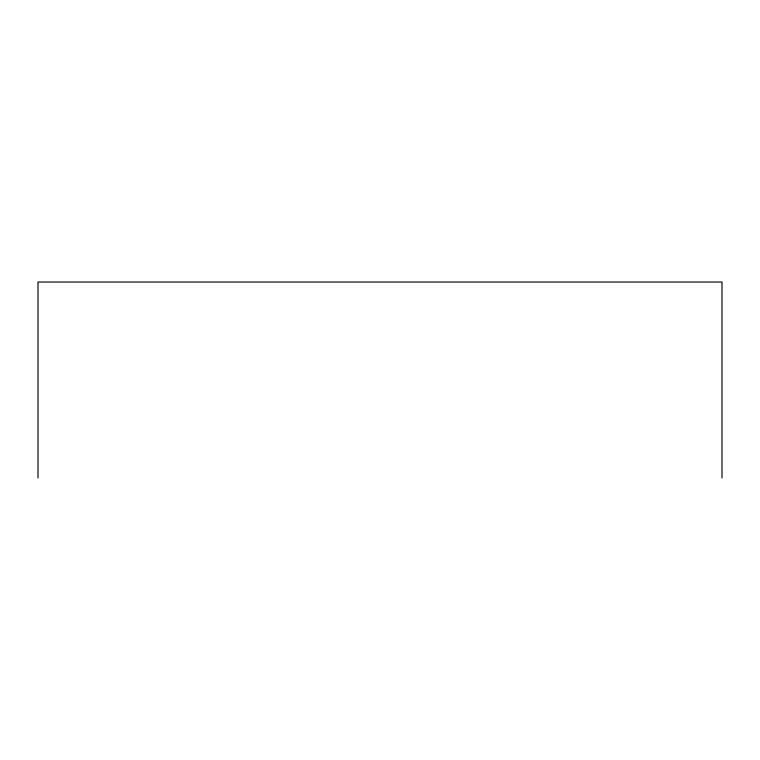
<?xml version="1.0" encoding="UTF-8"?>
<svg xmlns="http://www.w3.org/2000/svg" width="760" height="760" viewBox="0 0 760 760"><rect width="100%" height="100%" fill="white"/><g stroke="black" fill="none" stroke-linecap="round" stroke-linejoin="round"><path stroke-width="1.14" d="M722 477.964L722 282.036L38 282.036L38 477.964"/></g></svg>
